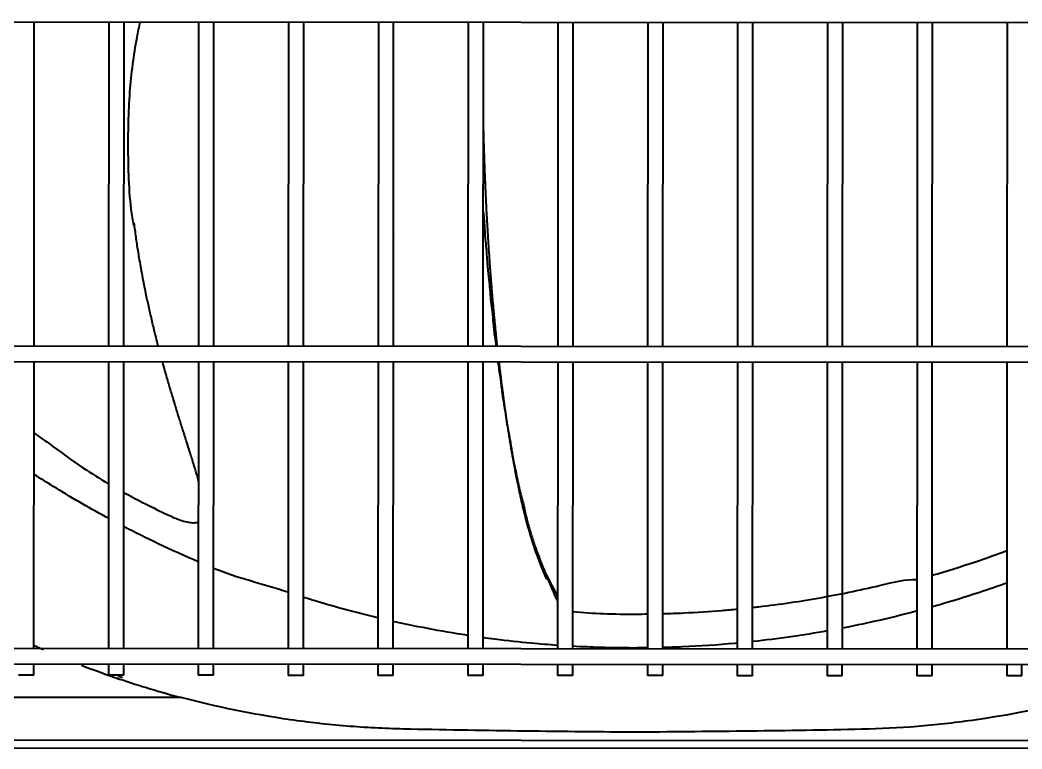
# Model space of a CAD drawing. Extents: x 58467 to 79089, y -33726 to -17391.
# Drawn here: x 72351.83 to 72378.04, y -20731.11 to -20712.05 of the extents above; entities that cross this region are included whole.
import ezdxf

# ---------------------------------------------------------------- set-up
doc = ezdxf.new("R2010")
doc.units = 0
doc.header["$LTSCALE"] = 100
doc.layers.add('+ENTE-ST-DOSEME USTU KONDDRENAJ', color=110, linetype='DOSEMEUSTUKONDENSDRENAJ_LINE', lineweight=40)
doc.linetypes.add('DOSEMEUSTUKONDENSDRENAJ_LINE', pattern='A,300,-40,["CD",Standard,S=15,R=0,X=-35,Y=-7.5],0', length=340)

# ---------------------------------------------------------------- blocks, each defined once
blk = doc.blocks.new('4. KAT')
at = {"color": 3}
for p, q in [((54065.849, -33413.136, -3.339), (54184.212, -33413.208, -3.339)), ((54140.006, -33421.659, -3.339), (54140.011, -33413.181, -3.339)), ((54141.961, -33413.182, -3.339), (54141.956, -33421.66, -3.339)), ((54142.355, -33421.661, -3.339), (54142.361, -33413.182, -3.339)), ((54144.31, -33413.183, -3.339), (54144.305, -33421.662, -3.339)), ((54144.705, -33421.662, -3.339), (54144.71, -33413.183, -3.339)), ((54146.66, -33413.185, -3.339), (54146.655, -33421.663, -3.339)), ((54147.055, -33421.663, -3.339), (54147.06, -33413.185, -3.339)), ((54149.011, -33413.186, -3.339), (54149.005, -33421.665, -3.339)), ((54149.405, -33421.665, -3.339), (54149.411, -33413.186, -3.339)), ((54151.36, -33413.187, -3.339), (54151.355, -33421.666, -3.339)), ((54151.755, -33421.666, -3.339), (54151.76, -33413.188, -3.339)), ((54153.71, -33413.189, -3.339), (54153.705, -33421.668, -3.339)), ((54154.105, -33421.668, -3.339), (54154.11, -33413.189, -3.339)), ((54156.059, -33413.19, -3.339), (54156.054, -33421.669, -3.339)), ((54156.454, -33421.669, -3.339), (54156.459, -33413.191, -3.339)), ((54158.409, -33413.192, -3.339), (54158.404, -33421.67, -3.339)), ((54158.804, -33421.671, -3.339), (54158.809, -33413.192, -3.339)), ((54160.759, -33413.193, -3.339), (54160.754, -33421.672, -3.339)), ((54161.154, -33421.672, -3.339), (54161.159, -33413.193, -3.339)), ((54163.108, -33413.195, -3.339), (54163.103, -33421.673, -3.339)), ((54163.503, -33421.673, -3.339), (54163.508, -33413.195, -3.339)), ((54165.458, -33413.196, -3.339), (54165.453, -33421.675, -3.339)), ((54149.407, -33418.754, -3.339), (54149.419, -33418.733, -3.339)), ((54184.207, -33421.687, -3.339), (54065.844, -33421.615, -3.339)), ((54065.844, -33422.015, -3.339), (54184.207, -33422.087, -3.339)), ((54140.001, -33429.564, -3.339), (54140.006, -33422.059, -3.339)), ((54141.955, -33422.06, -3.339), (54141.951, -33429.565, -3.339)), ((54142.351, -33429.566, -3.339), (54142.355, -33422.061, -3.339)), ((54144.305, -33422.062, -3.339), (54144.3, -33429.567, -3.339)), ((54144.7, -33429.567, -3.339), (54144.705, -33422.062, -3.339)), ((54146.655, -33422.063, -3.339), (54146.65, -33429.568, -3.339)), ((54147.05, -33429.568, -3.339), (54147.054, -33422.063, -3.339)), ((54149.005, -33422.065, -3.339), (54149.001, -33429.57, -3.339)), ((54149.401, -33429.57, -3.339), (54149.405, -33422.065, -3.339)), ((54151.355, -33422.066, -3.339), (54151.35, -33429.571, -3.339)), ((54151.75, -33429.571, -3.339), (54151.755, -33422.066, -3.339)), ((54153.704, -33422.068, -3.339), (54153.7, -33429.572, -3.339)), ((54154.1, -33429.573, -3.339), (54154.104, -33422.068, -3.339)), ((54156.054, -33422.069, -3.339), (54156.05, -33429.574, -3.339)), ((54156.449, -33429.574, -3.339), (54156.454, -33422.069, -3.339)), ((54158.404, -33422.07, -3.339), (54158.399, -33429.575, -3.339)), ((54158.799, -33429.576, -3.339), (54158.804, -33422.071, -3.339)), ((54160.753, -33422.072, -3.339), (54160.749, -33429.577, -3.339)), ((54161.149, -33429.577, -3.339), (54161.153, -33422.072, -3.339)), ((54163.103, -33422.073, -3.339), (54163.098, -33429.578, -3.339)), ((54163.498, -33429.578, -3.339), (54163.503, -33422.073, -3.339)), ((54165.453, -33422.075, -3.339), (54165.448, -33429.58, -3.339)), ((54177.703, -33429.587, -3.339), (54072.248, -33429.523, -3.339)), ((54072.247, -33429.923, -3.339), (54177.703, -33429.987, -3.339)), ((54140.001, -33430.264, -3.339), (54140.001, -33429.964, -3.339)), ((54141.95, -33429.965, -3.339), (54141.95, -33430.266, -3.339)), ((54142.35, -33430.266, -3.339), (54142.35, -33429.966, -3.339)), ((54144.3, -33429.967, -3.339), (54144.3, -33430.267, -3.339)), ((54144.7, -33430.267, -3.339), (54144.7, -33429.967, -3.339)), ((54146.65, -33429.968, -3.339), (54146.65, -33430.268, -3.339)), ((54147.049, -33430.269, -3.339), (54147.05, -33429.968, -3.339)), ((54149, -33429.97, -3.339), (54149, -33430.27, -3.339)), ((54149.4, -33430.27, -3.339), (54149.4, -33429.97, -3.339)), ((54151.35, -33429.971, -3.339), (54151.35, -33430.271, -3.339)), ((54151.75, -33430.272, -3.339), (54151.75, -33429.971, -3.339)), ((54153.7, -33429.972, -3.339), (54153.699, -33430.273, -3.339)), ((54154.099, -33430.273, -3.339), (54154.1, -33429.973, -3.339)), ((54156.049, -33429.974, -3.339), (54156.049, -33430.274, -3.339)), ((54156.449, -33430.274, -3.339), (54156.449, -33429.974, -3.339)), ((54158.399, -33429.975, -3.339), (54158.399, -33430.276, -3.339)), ((54158.799, -33430.276, -3.339), (54158.799, -33429.976, -3.339)), ((54160.749, -33429.977, -3.339), (54160.748, -33430.277, -3.339)), ((54161.148, -33430.277, -3.339), (54161.148, -33429.977, -3.339)), ((54163.098, -33429.978, -3.339), (54163.098, -33430.278, -3.339)), ((54163.498, -33430.279, -3.339), (54163.498, -33429.978, -3.339)), ((54165.448, -33429.98, -3.339), (54165.448, -33430.28, -3.339)), ((54165.848, -33430.28, -3.339), (54165.848, -33429.98, -3.339)), ((54140.001, -33430.264, -3.339), (54139.601, -33430.264, -3.339)), ((54142.35, -33430.266, -3.339), (54141.95, -33430.266, -3.339)), ((54144.7, -33430.267, -3.339), (54144.3, -33430.267, -3.339)), ((54147.049, -33430.269, -3.339), (54146.65, -33430.268, -3.339)), ((54149.4, -33430.27, -3.339), (54149, -33430.27, -3.339)), ((54151.75, -33430.272, -3.339), (54151.35, -33430.271, -3.339)), ((54154.099, -33430.273, -3.339), (54153.699, -33430.273, -3.339)), ((54156.449, -33430.274, -3.339), (54156.049, -33430.274, -3.339)), ((54158.799, -33430.276, -3.339), (54158.399, -33430.276, -3.339)), ((54161.148, -33430.277, -3.339), (54160.748, -33430.277, -3.339)), ((54163.498, -33430.279, -3.339), (54163.098, -33430.278, -3.339)), ((54165.848, -33430.28, -3.339), (54165.448, -33430.28, -3.339)), ((54143.849, -33430.847, -3.339), (54135.479, -33430.842, -3.339)), ((54177.531, -33432.191, -3.339), (54072.373, -33432.127, -3.339)), ((54072.526, -33431.915, -3.339), (54177.379, -33431.979, -3.339))]:
    blk.add_line(p, q, dxfattribs=at)
for points, knots in [([(54142.618, -33418.5, -3.339), (54142.612, -33418.47, -3.339), (54142.494, -33417.857, -3.339), (54142.459, -33416.687, -3.339), (54142.479, -33415.074, -3.339), (54142.629, -33413.923, -3.339), (54142.753, -33413.315, -3.339), (54142.783, -33413.18, -3.339)], [0, 0, 0, 0, 0.017033, 0.353101, 0.655124, 0.923021, 1, 1, 1, 1]), ([(54151.758, -33416.026, -3.339), (54151.759, -33416.044, -3.339), (54151.76, -33416.096, -3.339), (54151.763, -33416.216, -3.339), (54151.767, -33416.368, -3.339), (54151.772, -33416.533, -3.339), (54151.776, -33416.681, -3.339), (54151.781, -33416.828, -3.339), (54151.787, -33416.992, -3.339), (54151.792, -33417.139, -3.339), (54151.798, -33417.303, -3.339), (54151.805, -33417.451, -3.339), (54151.812, -33417.617, -3.339), (54151.819, -33417.768, -3.339), (54151.826, -33417.919, -3.339), (54151.834, -33418.084, -3.339), (54151.842, -33418.231, -3.339), (54151.851, -33418.393, -3.339), (54151.859, -33418.538, -3.339), (54151.869, -33418.699, -3.339), (54151.879, -33418.86, -3.339), (54151.888, -33419.005, -3.339), (54151.899, -33419.167, -3.339), (54151.909, -33419.314, -3.339), (54151.92, -33419.478, -3.339), (54151.931, -33419.625, -3.339), (54151.942, -33419.77, -3.339), (54151.954, -33419.929, -3.339), (54151.967, -33420.087, -3.339), (54151.98, -33420.244, -3.339), (54151.994, -33420.401, -3.339), (54152.006, -33420.543, -3.339), (54152.02, -33420.7, -3.339), (54152.034, -33420.841, -3.339), (54152.049, -33421, -3.339), (54152.063, -33421.143, -3.339), (54152.077, -33421.285, -3.339), (54152.093, -33421.441, -3.339), (54152.106, -33421.567, -3.339), (54152.115, -33421.647, -3.339), (54152.117, -33421.666, -3.339)], [0, 0, 0, 0, 0.009218, 0.026414, 0.060805, 0.086598, 0.112391, 0.138185, 0.163978, 0.198369, 0.215565, 0.249956, 0.275749, 0.301542, 0.327336, 0.353129, 0.38752, 0.404715, 0.439106, 0.4649, 0.490693, 0.525084, 0.54228, 0.576671, 0.602464, 0.628257, 0.65405, 0.679844, 0.714235, 0.740028, 0.765821, 0.800212, 0.817408, 0.851799, 0.877592, 0.903386, 0.929179, 0.954972, 0.989363, 1, 1, 1, 1]), ([(54151.757, -33418.142, -3.339), (54151.762, -33418.199, -3.339), (54151.776, -33418.345, -3.339), (54151.788, -33418.516, -3.339), (54151.795, -33418.69, -3.339), (54151.803, -33418.853, -3.339), (54151.831, -33419.064, -3.339), (54151.846, -33419.296, -3.339), (54151.859, -33419.514, -3.339), (54151.881, -33419.744, -3.339), (54151.911, -33419.983, -3.339), (54151.93, -33420.195, -3.339), (54151.942, -33420.376, -3.339), (54151.957, -33420.547, -3.339), (54151.993, -33420.764, -3.339), (54152.012, -33421.019, -3.339), (54152.034, -33421.247, -3.339), (54152.062, -33421.454, -3.339), (54152.081, -33421.586, -3.339), (54152.091, -33421.668, -3.339)], [0, 0, 0, 0, 0.05251, 0.142079, 0.177348, 0.206327, 0.265132, 0.339751, 0.382815, 0.429016, 0.527009, 0.615313, 0.649401, 0.678603, 0.742262, 0.822382, 0.868126, 0.917465, 1, 1, 1, 1]), ([(54143.255, -33421.661, -3.339), (54143.254, -33421.658, -3.339), (54143.234, -33421.581, -3.339), (54143.205, -33421.467, -3.339), (54143.163, -33421.298, -3.339), (54143.125, -33421.147, -3.339), (54143.084, -33420.974, -3.339), (54143.044, -33420.801, -3.339), (54143.005, -33420.628, -3.339), (54142.967, -33420.455, -3.339), (54142.927, -33420.263, -3.339), (54142.891, -33420.089, -3.339), (54142.854, -33419.896, -3.339), (54142.825, -33419.741, -3.339), (54142.79, -33419.546, -3.339), (54142.759, -33419.37, -3.339), (54142.727, -33419.173, -3.339), (54142.699, -33418.993, -3.339), (54142.673, -33418.812, -3.339), (54142.648, -33418.629, -3.339), (54142.632, -33418.508, -3.339), (54142.625, -33418.448, -3.339)], [0, 0, 0, 0, 0.003613, 0.076073, 0.112302, 0.166647, 0.220991, 0.275335, 0.32968, 0.384024, 0.438368, 0.510827, 0.547057, 0.619516, 0.655746, 0.728205, 0.782549, 0.836893, 0.891238, 0.945582, 1, 1, 1, 1]), ([(54144.308, -33425.185, -3.339), (54144.303, -33425.167, -3.339), (54144.288, -33425.112, -3.339), (54144.264, -33425.029, -3.339), (54144.232, -33424.922, -3.339), (54144.204, -33424.827, -3.339), (54144.174, -33424.73, -3.339), (54144.144, -33424.631, -3.339), (54144.108, -33424.516, -3.339), (54144.071, -33424.398, -3.339), (54144.038, -33424.293, -3.339), (54144.004, -33424.187, -3.339), (54143.965, -33424.064, -3.339), (54143.925, -33423.938, -3.339), (54143.886, -33423.815, -3.339), (54143.846, -33423.687, -3.339), (54143.805, -33423.557, -3.339), (54143.764, -33423.425, -3.339), (54143.722, -33423.29, -3.339), (54143.68, -33423.154, -3.339), (54143.639, -33423.016, -3.339), (54143.597, -33422.878, -3.339), (54143.551, -33422.721, -3.339), (54143.505, -33422.564, -3.339), (54143.464, -33422.424, -3.339), (54143.419, -33422.264, -3.339), (54143.387, -33422.15, -3.339), (54143.365, -33422.07, -3.339), (54143.363, -33422.063, -3.339)], [0, 0, 0, 0, 0.021221, 0.066801, 0.097188, 0.142768, 0.173155, 0.203541, 0.249122, 0.294702, 0.325088, 0.355475, 0.401055, 0.446635, 0.477022, 0.522602, 0.568182, 0.598569, 0.644149, 0.689729, 0.720116, 0.765696, 0.811276, 0.856856, 0.902436, 0.932823, 0.993597, 1, 1, 1, 1]), ([(54152.136, -33422.066, -3.339), (54152.138, -33422.085, -3.339), (54152.159, -33422.245, -3.339), (54152.199, -33422.448, -3.339), (54152.226, -33422.711, -3.339), (54152.258, -33422.961, -3.339), (54152.304, -33423.225, -3.339), (54152.339, -33423.447, -3.339), (54152.365, -33423.633, -3.339), (54152.391, -33423.8, -3.339), (54152.439, -33424.003, -3.339), (54152.473, -33424.215, -3.339), (54152.502, -33424.41, -3.339), (54152.536, -33424.609, -3.339), (54152.598, -33424.898, -3.339), (54152.641, -33425.131, -3.339), (54152.718, -33425.482, -3.339), (54152.782, -33425.686, -3.339), (54152.832, -33425.923, -3.339), (54152.872, -33426.103, -3.339), (54152.919, -33426.285, -3.339), (54152.962, -33426.432, -3.339), (54152.99, -33426.527, -3.339), (54153.017, -33426.618, -3.339), (54153.058, -33426.741, -3.339), (54153.118, -33426.922, -3.339), (54153.239, -33427.262, -3.339), (54153.391, -33427.636, -3.339), (54153.547, -33427.9, -3.339), (54153.636, -33428.079, -3.339), (54153.683, -33428.178, -3.339), (54153.699, -33428.217, -3.339), (54153.702, -33428.226, -3.339)], [0, 0, 0, 0, 0.008371, 0.069424, 0.094367, 0.121283, 0.179384, 0.232883, 0.253705, 0.270958, 0.305551, 0.345961, 0.367488, 0.389621, 0.435291, 0.515912, 0.532189, 0.589294, 0.613481, 0.639638, 0.667776, 0.697453, 0.714276, 0.72148, 0.744733, 0.767084, 0.80554, 0.900316, 0.940461, 0.976172, 0.994503, 1, 1, 1, 1]), ([(54152.162, -33422.067, -3.339), (54152.166, -33422.097, -3.339), (54152.176, -33422.188, -3.339), (54152.191, -33422.308, -3.339), (54152.209, -33422.46, -3.339), (54152.226, -33422.597, -3.339), (54152.246, -33422.749, -3.339), (54152.264, -33422.886, -3.339), (54152.282, -33423.021, -3.339), (54152.302, -33423.169, -3.339), (54152.32, -33423.3, -3.339), (54152.341, -33423.446, -3.339), (54152.358, -33423.562, -3.339), (54152.38, -33423.707, -3.339), (54152.4, -33423.836, -3.339), (54152.422, -33423.98, -3.339), (54152.443, -33424.109, -3.339), (54152.464, -33424.238, -3.339), (54152.486, -33424.368, -3.339), (54152.509, -33424.497, -3.339), (54152.529, -33424.61, -3.339), (54152.551, -33424.736, -3.339), (54152.572, -33424.847, -3.339), (54152.598, -33424.984, -3.339), (54152.619, -33425.093, -3.339), (54152.646, -33425.228, -3.339), (54152.668, -33425.336, -3.339), (54152.694, -33425.456, -3.339), (54152.717, -33425.562, -3.339), (54152.743, -33425.681, -3.339), (54152.771, -33425.8, -3.339), (54152.796, -33425.905, -3.339), (54152.821, -33426.01, -3.339), (54152.848, -33426.114, -3.339), (54152.875, -33426.217, -3.339), (54152.902, -33426.319, -3.339), (54152.93, -33426.419, -3.339), (54152.958, -33426.518, -3.339), (54152.987, -33426.614, -3.339), (54153.017, -33426.712, -3.339), (54153.047, -33426.808, -3.339), (54153.075, -33426.891, -3.339), (54153.103, -33426.974, -3.339), (54153.135, -33427.067, -3.339), (54153.168, -33427.158, -3.339), (54153.197, -33427.237, -3.339), (54153.227, -33427.315, -3.339), (54153.257, -33427.392, -3.339), (54153.291, -33427.478, -3.339), (54153.321, -33427.552, -3.339), (54153.351, -33427.625, -3.339), (54153.376, -33427.686, -3.339), (54153.402, -33427.746, -3.339), (54153.43, -33427.72, -3.339), (54153.459, -33427.787, -3.339), (54153.487, -33427.852, -3.339), (54153.509, -33427.904, -3.339), (54153.533, -33427.959, -3.339), (54153.553, -33428.005, -3.339), (54153.576, -33428.058, -3.339), (54153.594, -33428.099, -3.339), (54153.615, -33428.147, -3.339), (54153.633, -33428.188, -3.339), (54153.648, -33428.223, -3.339), (54153.665, -33428.261, -3.339), (54153.671, -33428.276, -3.339), (54153.674, -33428.281, -3.339)], [0, 0, 0, 0, 0.011806, 0.035618, 0.047525, 0.071337, 0.089197, 0.107056, 0.124916, 0.142775, 0.166588, 0.178494, 0.202307, 0.214213, 0.238026, 0.255886, 0.273745, 0.291605, 0.309464, 0.327324, 0.345183, 0.357089, 0.380902, 0.392808, 0.416621, 0.428527, 0.45234, 0.464246, 0.482106, 0.499965, 0.517825, 0.535684, 0.547591, 0.56545, 0.58331, 0.595216, 0.613075, 0.630935, 0.642841, 0.660701, 0.67856, 0.690467, 0.702373, 0.720232, 0.738092, 0.749998, 0.761905, 0.779764, 0.79167, 0.80953, 0.821436, 0.833343, 0.845249, 0.857155, 0.875015, 0.886921, 0.898827, 0.910734, 0.92264, 0.934546, 0.946453, 0.958359, 0.970265, 0.982172, 0.994078, 1, 1, 1, 1]), ([(54140.001, -33423.928, -3.339), (54140.13, -33424.018, -3.339), (54140.556, -33424.32, -3.339), (54141.187, -33424.792, -3.339), (54141.722, -33425.125, -3.339), (54141.947, -33425.257, -3.339)], [0, 0, 0, 0, 0.202389, 0.669659, 1, 1, 1, 1]), ([(54141.949, -33426.164, -3.339), (54141.924, -33426.15, -3.339), (54141.435, -33425.884, -3.339), (54140.779, -33425.503, -3.339), (54140.163, -33425.113, -3.339), (54139.995, -33425.004, -3.339)], [0, 0, 0, 0, 0.038243, 0.734735, 1, 1, 1, 1]), ([(54142.353, -33425.486, -3.339), (54142.515, -33425.574, -3.339), (54142.87, -33425.761, -3.339), (54143.332, -33425.993, -3.339), (54143.745, -33426.184, -3.339), (54144.015, -33426.273, -3.339), (54144.208, -33426.281, -3.339), (54144.277, -33426.266, -3.339), (54144.303, -33426.256, -3.339)], [0, 0, 0, 0, 0.264162, 0.571071, 0.733206, 0.891725, 0.957075, 1, 1, 1, 1]), ([(54144.296, -33427.3, -3.339), (54143.944, -33427.149, -3.339), (54143.289, -33426.852, -3.339), (54142.645, -33426.53, -3.339), (54142.347, -33426.375, -3.339)], [0, 0, 0, 0, 0.53182, 1, 1, 1, 1]), ([(54163.499, -33427.651, -3.339), (54163.876, -33427.542, -3.339), (54164.526, -33427.338, -3.339), (54165.177, -33427.108, -3.339), (54165.45, -33427.007, -3.339)], [0, 0, 0, 0, 0.58019, 1, 1, 1, 1]), ([(54158.8, -33428.493, -3.339), (54158.853, -33428.487, -3.339), (54159.461, -33428.417, -3.339), (54160.6, -33428.249, -3.339), (54161.979, -33427.962, -3.339), (54162.806, -33427.75, -3.339), (54163.099, -33427.764, -3.339)], [0, 0, 0, 0, 0.037241, 0.424432, 0.796492, 1, 1, 1, 1]), ([(54165.461, -33427.851, -3.339), (54164.984, -33428.023, -3.339), (54164.333, -33428.237, -3.339), (54163.676, -33428.428, -3.339), (54163.505, -33428.476, -3.339)], [0, 0, 0, 0, 0.74118, 1, 1, 1, 1]), ([(54148.993, -33428.763, -3.339), (54148.445, -33428.633, -3.339), (54147.795, -33428.457, -3.339), (54147.151, -33428.259, -3.339), (54147.047, -33428.226, -3.339)], [0, 0, 0, 0, 0.838104, 1, 1, 1, 1]), ([(54154.101, -33428.6, -3.339), (54154.369, -33428.625, -3.339), (54154.926, -33428.663, -3.339), (54155.573, -33428.667, -3.339), (54155.954, -33428.664, -3.339), (54156.051, -33428.662, -3.339)], [0, 0, 0, 0, 0.406262, 0.849224, 1, 1, 1, 1]), ([(54156.452, -33428.654, -3.339), (54156.636, -33428.65, -3.339), (54157.155, -33428.631, -3.339), (54157.804, -33428.589, -3.339), (54158.268, -33428.547, -3.339), (54158.4, -33428.534, -3.339)], [0, 0, 0, 0, 0.282463, 0.794994, 1, 1, 1, 1]), ([(54163.107, -33428.585, -3.339), (54162.522, -33428.741, -3.339), (54161.87, -33428.892, -3.339), (54161.214, -33429.021, -3.339), (54161.151, -33429.033, -3.339)], [0, 0, 0, 0, 0.904429, 1, 1, 1, 1]), ([(54151.345, -33429.223, -3.339), (54151.254, -33429.209, -3.339), (54150.822, -33429.141, -3.339), (54150.171, -33429.023, -3.339), (54149.614, -33428.905, -3.339), (54149.395, -33428.857, -3.339)], [0, 0, 0, 0, 0.138987, 0.661876, 1, 1, 1, 1]), ([(54160.753, -33429.107, -3.339), (54160.436, -33429.163, -3.339), (54159.787, -33429.267, -3.339), (54159.135, -33429.349, -3.339), (54158.801, -33429.385, -3.339)], [0, 0, 0, 0, 0.489245, 1, 1, 1, 1]), ([(54153.698, -33429.483, -3.339), (54153.471, -33429.467, -3.339), (54152.925, -33429.423, -3.339), (54152.275, -33429.352, -3.339), (54151.851, -33429.296, -3.339), (54151.746, -33429.281, -3.339)], [0, 0, 0, 0, 0.346789, 0.837259, 1, 1, 1, 1]), ([(54155.679, -33429.553, -3.339), (54155.396, -33429.55, -3.339), (54154.868, -33429.545, -3.339), (54154.341, -33429.522, -3.339), (54154.098, -33429.508, -3.339)], [0, 0, 0, 0, 0.537477, 1, 1, 1, 1]), ([(54158.4, -33429.426, -3.339), (54158.38, -33429.428, -3.339), (54157.903, -33429.472, -3.339), (54157.253, -33429.518, -3.339), (54156.622, -33429.537, -3.339), (54156.45, -33429.541, -3.339)], [0, 0, 0, 0, 0.030504, 0.735974, 1, 1, 1, 1]), ([(54155.648, -33431.754, -3.339), (54154.651, -33431.747, -3.339), (54153.654, -33431.736, -3.339), (54152.159, -33431.716, -3.339), (54151.66, -33431.708, -3.339), (54150.663, -33431.691, -3.339), (54150.165, -33431.684, -3.339), (54149.168, -33431.659, -3.339), (54148.669, -33431.635, -3.339), (54147.68, -33431.553, -3.339), (54147.19, -33431.497, -3.339), (54145.735, -33431.288, -3.339), (54144.784, -33431.094, -3.339), (54143.849, -33430.847, -3.339)], [0, 0, 0, 0, 0.25, 0.25, 0.375, 0.375, 0.5, 0.5, 0.625, 0.625, 0.75, 0.75, 1, 1, 1, 1]), ([(54167.199, -33430.925, -3.339), (54166.262, -33431.162, -3.339), (54165.316, -33431.343, -3.339), (54163.886, -33431.533, -3.339), (54163.407, -33431.583, -3.339), (54162.444, -33431.653, -3.339), (54161.961, -33431.672, -3.339), (54160.506, -33431.704, -3.339), (54159.535, -33431.716, -3.339), (54157.592, -33431.739, -3.339), (54156.62, -33431.748, -3.339), (54155.648, -33431.754, -3.339)], [0, 0, 0, 0, 0.25, 0.25, 0.375, 0.375, 0.5, 0.5, 0.75, 0.75, 1, 1, 1, 1])]:
    blk.add_open_spline(points, degree=3, knots=knots, dxfattribs=at)
for points in [[(54146.643, -33428.096, -3.339), (54145.987, -33427.88, -3.339), (54145.339, -33427.733, -3.339), (54144.7, -33427.47, -3.339)], [(54153.682, -33428.301, -3.339), (54153.689, -33428.314, -3.339), (54153.696, -33428.326, -3.339), (54153.702, -33428.337, -3.339)], [(54139.991, -33429.479, -3.339), (54140.079, -33429.518, -3.339), (54140.166, -33429.557, -3.339), (54140.254, -33429.595, -3.339)], [(54156.05, -33429.548, -3.339), (54155.926, -33429.55, -3.339), (54155.803, -33429.551, -3.339), (54155.679, -33429.553, -3.339)], [(54141.244, -33430.002, -3.339), (54141.574, -33430.129, -3.339), (54141.908, -33430.25, -3.339), (54142.244, -33430.364, -3.339)], [(54142.2, -33430.285, -3.339), (54142.24, -33430.298, -3.339), (54142.279, -33430.312, -3.339), (54142.319, -33430.325, -3.339)], [(54142.244, -33430.364, -3.339), (54142.774, -33430.543, -3.339), (54143.309, -33430.704, -3.339), (54143.849, -33430.847, -3.339)]]:
    blk.add_open_spline(points, degree=3, dxfattribs=at)

msp = doc.modelspace()

# ---------------------------------------------------------------- block references
at = {"layer": '+ENTE-ST-DOSEME USTU KONDDRENAJ', "color": 3, "linetype": 'Continuous'}
msp.add_blockref('4. KAT', (18212.194, 12701.082), dxfattribs=at)

doc.saveas('drawing.dxf')
